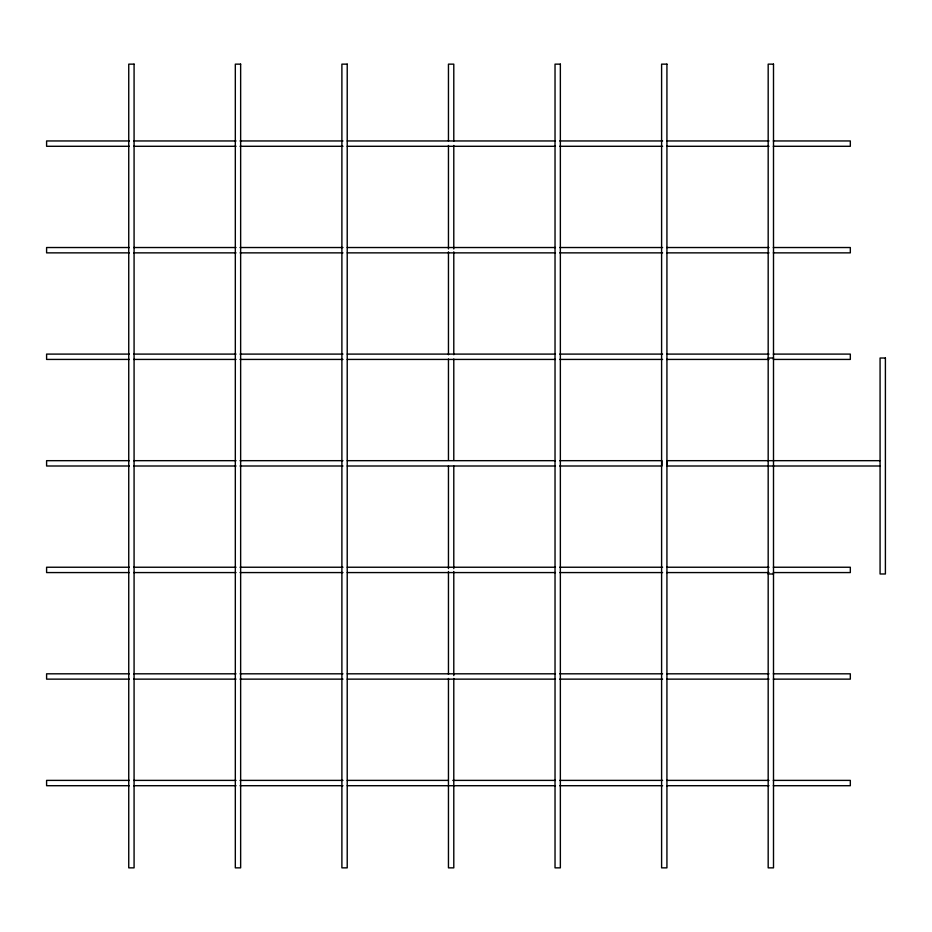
<?xml version="1.0" encoding="UTF-8"?>
<svg xmlns="http://www.w3.org/2000/svg" width="932" height="932" viewBox="0 0 932 932"><rect width="100%" height="100%" fill="white"/><g stroke="black" fill="none" stroke-linecap="round" stroke-linejoin="round"><path stroke-width="1.4" d="M129.397 140.953L46.6 140.953L46.6 146.289L129.397 146.289M133.626 140.953L236.006 140.953M240.06 140.953L342.976 140.953M347.252 140.953L555.46 140.953M559.724 140.953L662.617 140.953M666.66 140.953L769.028 140.953M773.315 140.953L850.322 140.953L850.322 146.289L773.315 146.289M133.626 146.289L236.006 146.289M240.06 146.289L342.976 146.289M347.252 146.289L555.46 146.289M559.724 146.289L662.617 146.289M666.66 146.289L769.028 146.289M129.397 247.528L46.6 247.528L46.6 252.863L129.397 252.863M133.626 247.528L236.006 247.528M240.06 247.528L342.976 247.528M347.252 247.528L555.46 247.528M559.724 247.528L662.617 247.528M666.66 247.528L769.028 247.528M773.315 247.528L850.322 247.528L850.322 252.863L773.315 252.863M133.626 252.863L236.006 252.863M240.06 252.863L342.976 252.863M347.252 252.863L555.46 252.863M559.724 252.863L662.617 252.863M666.66 252.863L769.028 252.863M129.397 354.102L46.6 354.102L46.6 359.426L129.397 359.426M133.626 354.102L236.006 354.102M240.06 354.102L342.976 354.102M347.252 354.102L555.46 354.102M559.724 354.102L662.617 354.102M666.66 354.102L769.028 354.102M773.315 354.102L850.322 354.102L850.322 359.426L773.315 359.426M768.178 358.016L773.502 358.016M133.626 359.426L236.006 359.426M240.06 359.426L342.976 359.426M347.252 359.426L555.46 359.426M559.724 359.426L662.617 359.426M666.66 359.426L769.028 359.426M129.397 460.676L46.6 460.676L46.6 466L129.397 466M133.626 460.676L236.006 460.676M240.06 460.676L342.976 460.676M347.252 460.676L555.46 460.676M559.689 460.676L661.918 460.676L661.918 466L559.689 466M666.753 460.676L879.901 460.676M133.626 466L236.006 466M240.06 466L342.976 466M347.252 466L555.46 466M666.753 466L879.901 466M129.397 567.239L46.6 567.239L46.6 572.574L129.397 572.574M133.626 567.239L236.006 567.239M240.06 567.239L342.976 567.239M347.252 567.239L555.46 567.239M559.724 567.239L662.617 567.239M666.66 567.239L769.028 567.239M773.315 567.239L850.322 567.239L850.322 572.574L773.315 572.574M133.626 572.574L236.006 572.574M240.06 572.574L342.976 572.574M347.252 572.574L555.46 572.574M559.724 572.574L662.617 572.574M666.66 572.574L769.028 572.574M768.178 573.984L773.502 573.984M129.397 673.813L46.6 673.813L46.6 679.137L129.397 679.137M133.626 673.813L236.006 673.813M240.06 673.813L342.976 673.813M347.252 673.813L555.46 673.813M559.724 673.813L662.617 673.813M666.66 673.813L769.028 673.813M773.315 673.813L850.322 673.813L850.322 679.137L773.315 679.137M133.626 679.137L236.006 679.137M240.06 679.137L342.976 679.137M347.252 679.137L555.46 679.137M559.724 679.137L662.617 679.137M666.66 679.137L769.028 679.137M129.397 780.387L46.6 780.387L46.6 785.711L129.397 785.711M133.626 780.387L236.006 780.387M240.06 780.387L342.976 780.387M347.252 780.387L448.455 780.387M452.789 780.387L555.46 780.387M559.724 780.387L662.617 780.387M666.66 780.387L769.028 780.387M773.315 780.387L850.322 780.387L850.322 785.711L773.315 785.711M133.626 785.711L236.006 785.711M240.06 785.711L342.976 785.711M347.252 785.711L555.46 785.711M559.724 785.711L662.617 785.711M666.66 785.711L769.028 785.711M667.102 460.676L667.102 466M453.791 141.14L453.791 64.145L448.455 64.145L448.455 141.14M453.791 145.439L453.791 248.96M453.791 251.838L453.791 354.731M453.791 358.995L453.791 460.222M453.791 466L453.791 568.648M453.791 571.479L453.791 675.583M453.791 678.461L453.791 867.855L448.455 867.855L448.455 678.461M448.455 145.439L448.455 248.96M448.455 251.838L448.455 354.731M448.455 358.995L448.455 460.222M448.455 466L448.455 568.648M448.455 571.479L448.455 674.395M134.08 64.145L128.744 64.145L128.744 867.855L134.08 867.855L134.08 64.145M240.642 64.145L235.318 64.145L235.318 867.855L240.642 867.855L240.642 64.145M347.217 64.145L341.893 64.145L341.893 867.855L347.217 867.855L347.217 64.145M560.353 64.145L555.029 64.145L555.029 867.855L560.353 867.855L560.353 64.145M666.928 64.145L661.603 64.145L661.603 867.855L666.928 867.855L666.928 64.145M773.502 64.145L768.178 64.145L768.178 867.855L773.502 867.855L773.502 64.145M885.4 358.016L880.076 358.016L880.076 573.984L885.4 573.984L885.4 358.016"/></g></svg>
